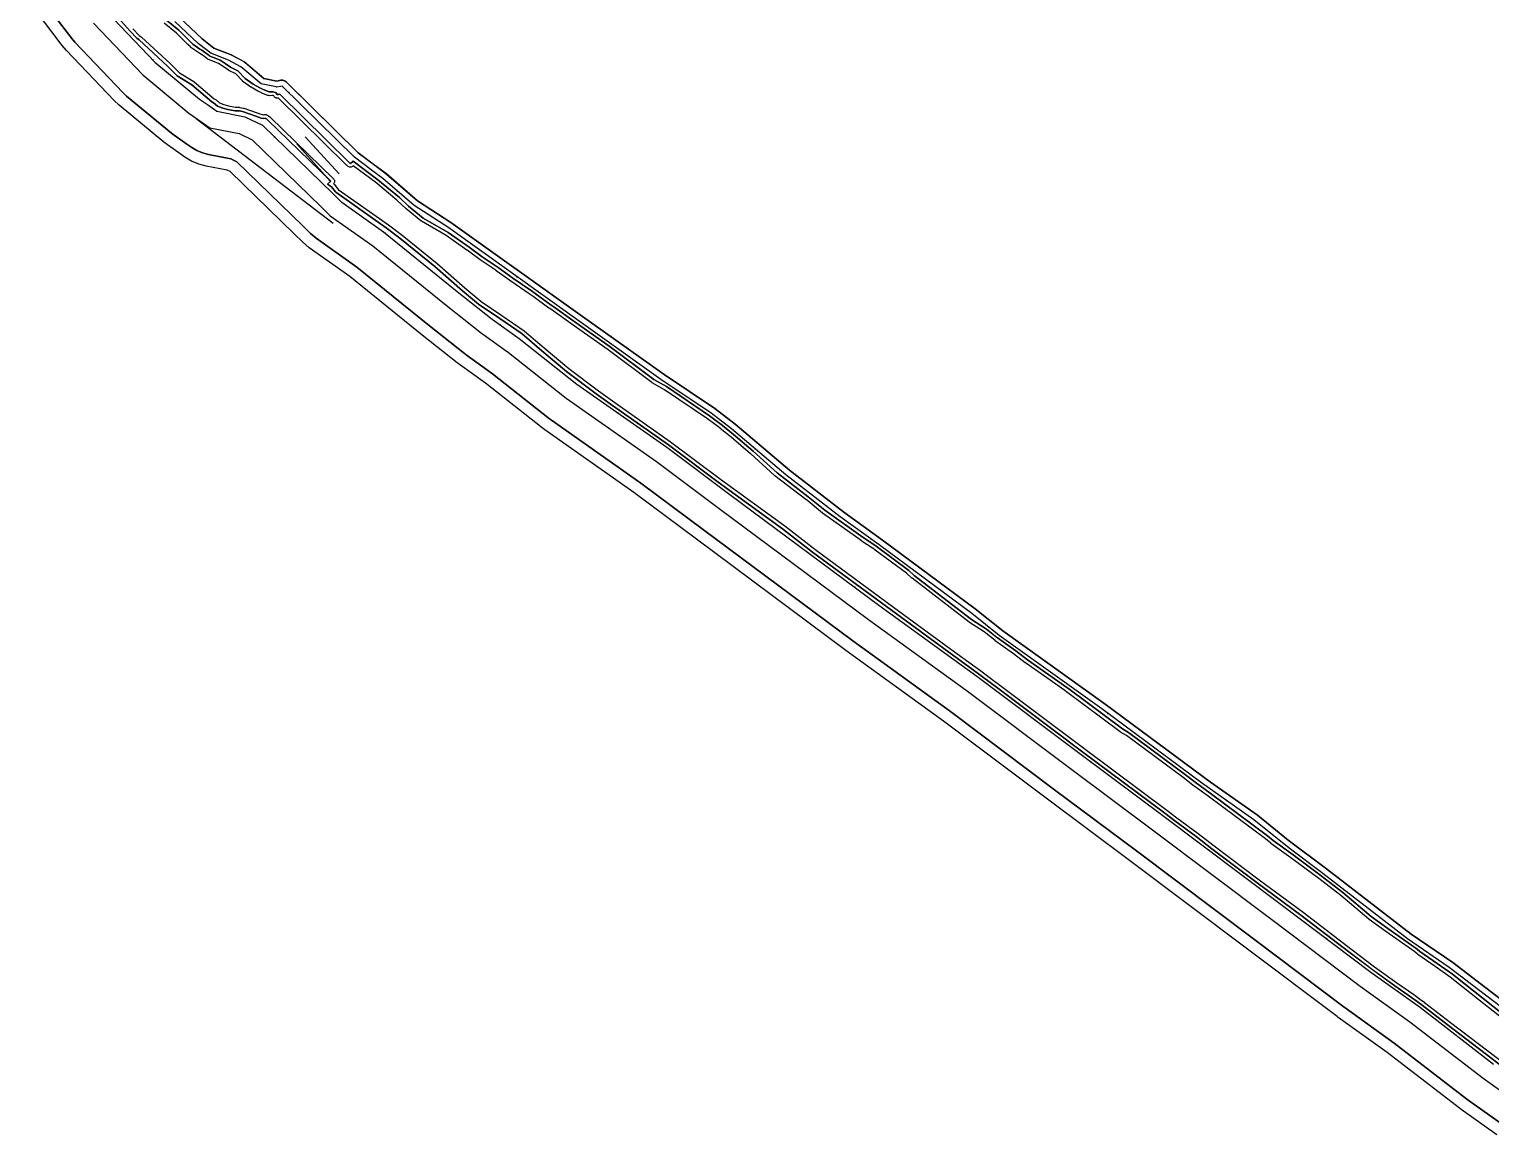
# Model space of a CAD drawing. Header units: inches. Extents: x 87989 to 118156, y 435697 to 451526.
# Drawn here: x 105399 to 106393, y 446695 to 447447 of the extents above; entities that cross this region are included whole.
import ezdxf

# ---------------------------------------------------------------- set-up
doc = ezdxf.new("R2010")
doc.units = ezdxf.units.IN
doc.header["$MEASUREMENT"] = 0
for name, color, linetype, true_color in [('As_waterkering_BWK', 7, 'Continuous', 0x7b8981), ('Beschermingszone_BWK', 7, 'Continuous', 0xcf890d), ('Grens_bebouwingsvrije_zone_BWK', 7, 'Continuous', 0x6789ae), ('Kernzone_BWK', 7, 'Continuous', 0xcb89af), ('Kunstwerken_BWK', 7, 'Continuous', 0xc78952), ('Referentiepunten_BWK', 7, 'Continuous', 0x178980)]:
    doc.layers.add(name, color=color, linetype=linetype, true_color=true_color)

msp = doc.modelspace()

# ---------------------------------------------------------------- linework, layer by layer
at = {"layer": 'As_waterkering_BWK'}
for points in [[(105451.8499, 447458.3209), (105484.3937, 447424.1895), (105514.8208, 447399.0541), (105520.2838, 447395.23)], [(105569.9815, 447407.6674), (105567.473, 447407.1239), (105566.9333, 447407.2386), (105556.8897, 447409.3728), (105542.999, 447421.0145), (105534.6646, 447425.3802), (105522.6261, 447430.1427), (105514.0271, 447436.8896), (105498.1521, 447451.8386)], [(106430.1487, 446758.6288), (106364.7965, 446808.6352), (106336.486, 446828.0821), (106278.8067, 446872.5322), (106255.8594, 446889.6502), (106231.9769, 446908.9175), (106196.2323, 446934.0728), (106128.3908, 446984.4512), (106058.673, 447034.3252), (106040.0198, 447049.1419), (105977.0488, 447095.9733), (105950.5905, 447115.0233), (105913.5487, 447143.5984), (105876.6494, 447174.9145), (105862.891, 447185.3656), (105828.6274, 447208.3844), (105771.4672, 447249.035), (105683.6253, 447311.8737), (105660.7388, 447326.6904), (105639.5721, 447344.9467), (105631.7539, 447350.7142), (105631.5023, 447350.8998), (105620.1502, 447359.4558), (105570.9962, 447407.8872), (105569.9815, 447407.6674)], [(105520.2838, 447395.23), (105526.7271, 447390.7197), (105545.6449, 447387.0155), (105557.6443, 447381.3823), (105605.8377, 447334.4956), (105611.2449, 447329.2142), (105611.5262, 447328.9393), (105639.969, 447308.6987), (105690.1076, 447268.2174), (105713.7879, 447249.4319), (105732.1765, 447236.2027), (105771.4672, 447205.2464), (105832.5861, 447162.2515), (105875.4486, 447130.2369), (105976.9166, 447054.8305), (106043.4594, 447006.6762), (106114.3679, 446953.3626), (106170.0628, 446911.8229), (106250.4963, 446851.3655), (106311.3506, 446805.4602), (106345.2173, 446781.2508), (106394.9591, 446742.8861)]]:
    msp.add_lwpolyline(points, dxfattribs=at)
at = {"layer": 'Beschermingszone_BWK'}
for points in [[(106397.0621, 446694.8182, 0), (106372.9849, 446711.8839, 0), (106371.7514, 446712.7962, 0), (106322.5567, 446750.7388, 0), (106289.2521, 446774.5465, 0), (106288.4662, 446775.1236, 0), (106227.6381, 446821.0092, 0), (106147.2874, 446881.4046, 0), (106091.5903, 446922.9458, 0), (106020.9005, 446976.0949, 0), (105954.4446, 447024.1881, 0), (105852.7457, 447099.7644, 0), (105810.2798, 447131.4827, 0), (105749.6034, 447174.1662, 0), (105747.95, 447175.3977, 0), (105709.3111, 447205.8405, 0), (105691.596, 447218.5852, 0), (105690.1714, 447219.6618, 0), (105666.3637, 447238.5492, 0), (105616.9959, 447278.4073, 0), (105589.4937, 447297.9786, 0), (105584.7866, 447301.9383, 0), (105579.3125, 447307.2851, 0), (105535.7197, 447349.6959, 0), (105533.7412, 447350.6247, 0), (105519.4252, 447353.4278, 0), (105514.3243, 447354.8007, 0), (105509.4631, 447356.8677, 0), (105504.9355, 447359.5889, 0), (105498.4923, 447364.0992, 0), (105493.0293, 447367.9233, 0), (105490.6193, 447369.7575, 0), (105460.1922, 447394.893, 0), (105456.8917, 447397.9667, 0), (105424.3479, 447432.098, 0), (105421.5309, 447435.4132, 0), (105399.0413, 447465.1789, 0)], [(105405.4242, 447470.0015, 0), (105427.9139, 447440.2359, 0), (105430.1378, 447437.6186, 0), (105462.6816, 447403.4873, 0), (105465.2873, 447401.0607, 0), (105495.7144, 447375.9252, 0), (105497.617, 447374.4771, 0), (105503.08, 447370.653, 0), (105506.3016, 447368.3979, 0), (105509.5232, 447366.1427, 0), (105513.0977, 447363.9944, 0), (105516.9355, 447362.3626, 0), (105520.9625, 447361.2787, 0), (105536.2472, 447358.2859, 0), (105540.3354, 447356.3667, 0), (105584.8968, 447313.0136, 0), (105590.3765, 447307.6613, 0), (105594.1321, 447304.4967, 0), (105621.8323, 447284.7844, 0), (105671.3624, 447244.7951, 0), (105695.1433, 447225.9292, 0), (105696.268, 447225.0792, 0), (105714.1248, 447212.2326, 0), (105752.901, 447181.6816, 0), (105754.2063, 447180.7094, 0), (105814.9758, 447137.9603, 0), (105857.5252, 447106.1796, 0), (105959.1756, 447030.6391, 0), (106025.6498, 446982.533, 0), (106096.3856, 446929.3494, 0), (106152.0822, 446887.8084, 0), (106232.4504, 446827.4, 0), (106293.284, 446781.5103, 0), (106293.9044, 446781.0546, 0), (106327.3274, 446757.1624, 0), (106376.6372, 446719.1309, 0), (106377.6111, 446718.4106, 0), (106401.6882, 446701.345, 0)], [(106401.7363, 446740.5332, 0), (106364.1855, 446769.1465, 0), (106346.4395, 446782.834, 0), (106346.3809, 446782.877, 0), (106342.9063, 446785.3613, 0), (106339.2031, 446788.1836, 0), (106327.7773, 446796.1758, 0), (106312.5352, 446807.0723, 0), (106297.2754, 446818.584, 0), (106263.8789, 446844.166, 0), (106234.0801, 446866.207, 0), (106203.4121, 446889.2578, 0), (106192.5996, 446897.6191, 0), (106178.0859, 446908.2949, 0), (106171.2617, 446913.4238, 0), (106115.5664, 446954.9629, 0), (106056.7832, 446999.1602, 0), (106055.6797, 447000, 0), (106055.1816, 447000.3652, 0), (106044.6465, 447008.2852, 0), (106024.4063, 447022.9316, 0), (105985.4043, 447051.5332, 0), (105931.8262, 447091.0234, 0), (105911.3867, 447106.7656, 0), (105867.582, 447138.6094, 0), (105833.7598, 447163.8711, 0), (105795.7715, 447190.5938, 0), (105784.7168, 447198.5762, 0), (105764.4102, 447213.791, 0), (105747.543, 447227.9453, 0), (105734.1797, 447239.4004, 0), (105719.0996, 447249.7734, 0), (105704.6797, 447259.5625, 0), (105693.7656, 447268.6914, 0), (105674.7813, 447285.2285, 0), (105651.1289, 447304.4961, 0), (105641.8418, 447311.4219, 0), (105607.4609, 447335.7051, 0), (105607.3027, 447335.8613, 0), (105604.5918, 447339.2969, 0), (105601.9922, 447341.1211, 0), (105604.168, 447343.0957, 0), (105561.1309, 447384.9668, 0), (105560.4902, 447385.4941, 0), (105559.7695, 447385.9082, 0), (105559.4531, 447386.0566, 0), (105558.3652, 447385.7695, 0), (105556.8438, 447386.0352, 0), (105554.9258, 447386.6953, 0), (105553.1387, 447387.3574, 0), (105544.0781, 447390.4668, 0), (105541.7617, 447390.9297, 0), (105538.9844, 447390.9961, 0), (105534.0898, 447391.9219, 0), (105530.6504, 447392.8477, 0), (105527.1445, 447394.2363, 0), (105524.4531, 447396.5176, 0), (105523.3047, 447397.1309, 0), (105509.6328, 447408.7988, 0), (105499.7598, 447414.8086, 0), (105493.0781, 447421.2891, 0), (105473.75, 447439.3008, 0), (105472.1777, 447440.3398, 0), (105467.6797, 447445.168, 0), (105457.625, 447456.3477, 0)], [(105469.5234, 447446.8574, 0), (105473.8027, 447442.2617, 0), (105475.127, 447441.3887, 0), (105475.4531, 447441.1309, 0), (105494.8008, 447423.1016, 0), (105501.2988, 447416.7969, 0), (105510.9316, 447410.9355, 0), (105511.2559, 447410.7012, 0), (105524.7188, 447399.209, 0), (105525.627, 447398.7246, 0), (105525.7031, 447398.6836, 0), (105526.0645, 447398.4297, 0), (105528.4473, 447396.4082, 0), (105531.4375, 447395.2246, 0), (105534.6484, 447394.3594, 0), (105539.248, 447393.4902, 0), (105541.8223, 447393.4277, 0), (105542.252, 447393.3809, 0), (105544.5684, 447392.918, 0), (105544.8887, 447392.8301, 0), (105553.9785, 447389.7109, 0), (105555.7676, 447389.0508, 0), (105557.4688, 447388.4629, 0), (105558.2559, 447388.3262, 0), (105558.8184, 447388.4746, 0), (105559.2461, 447388.5469, 0), (105559.6816, 447388.5469, 0), (105560.1094, 447388.4688, 0), (105560.5156, 447388.3184, 0), (105560.832, 447388.1719, 0), (105561.0156, 447388.0762, 0), (105561.7363, 447387.6602, 0), (105562.0781, 447387.4238, 0), (105562.7188, 447386.8965, 0), (105562.875, 447386.7578, 0), (105605.9121, 447344.8867, 0), (105606.1953, 447344.5605, 0), (105606.418, 447344.1895, 0), (105606.5723, 447343.7871, 0), (105606.6543, 447343.3633, 0), (105606.6621, 447342.9297, 0), (105606.5957, 447342.5039, 0), (105606.457, 447342.0938, 0), (105606.248, 447341.7148, 0), (105606.0039, 447341.3613, 0), (105606.3105, 447341.1133, 0), (105606.5547, 447340.8457, 0), (105609.1172, 447337.5957, 0), (105643.3105, 447313.4453, 0), (105652.623, 447306.5, 0), (105652.707, 447306.4336, 0), (105676.3613, 447287.166, 0), (105676.4238, 447287.1133, 0), (105695.3887, 447270.5938, 0), (105706.0879, 447261.6367, 0), (105706.2891, 447261.4824, 0), (105720.5098, 447251.8379, 0), (105735.5977, 447241.459, 0), (105735.8066, 447241.2988, 0), (105749.1602, 447229.8516, 0), (105765.9648, 447215.75, 0), (105786.1973, 447200.5898, 0), (105797.2227, 447192.6309, 0), (105835.1895, 447165.9219, 0), (105835.2637, 447165.8672, 0), (105869.0645, 447140.6211, 0), (105912.8555, 447108.7891, 0), (105912.9121, 447108.7461, 0), (105933.3301, 447093.0195, 0), (105986.8848, 447053.5488, 0), (106025.8789, 447024.9531, 0), (106046.1309, 447010.2969, 0), (106056.6719, 447002.373, 0), (106057.1738, 447002.0039, 0), (106058.291, 447001.1543, 0), (106117.0645, 446956.9648, 0), (106172.7598, 446915.4258, 0), (106179.5781, 446910.3008, 0), (106194.1035, 446899.6152, 0), (106204.9277, 446891.2461, 0), (106235.5742, 446868.2109, 0), (106265.3809, 446846.1641, 0), (106298.7871, 446820.5742, 0), (106314.0137, 446809.0879, 0), (106329.2207, 446798.2168, 0), (106340.6367, 446790.2324, 0), (106340.7188, 446790.1719, 0), (106344.3594, 446787.3965, 0), (106344.4219, 446787.3496, 0), (106347.8535, 446784.8984, 0), (106347.9473, 446784.8281, 0), (106365.707, 446771.1309, 0), (106403.1816, 446742.5742, 0)], [(106408.3613, 446768.0176, 0), (106385.0898, 446786.3809, 0), (106374.2422, 446795.0469, 0), (106365.4355, 446802.0137, 0), (106355.1152, 446809.3105, 0), (106343.377, 446817.4336, 0), (106343.2031, 446817.5664, 0), (106341.3281, 446819.123, 0), (106321.5625, 446833.0684, 0), (106310.2285, 446841.2168, 0), (106310.0742, 446841.3359, 0), (106290.9277, 446857.5098, 0), (106276.0879, 446868.9473, 0), (106257.1133, 446883.1016, 0), (106243.4961, 446892.9395, 0), (106243.3613, 446893.0449, 0), (106239.7012, 446896.0898, 0), (106210.5039, 446917.8711, 0), (106200.7344, 446925.125, 0), (106190.4629, 446932.418, 0), (106190.3574, 446932.498, 0), (106183.8828, 446937.6367, 0), (106183.8203, 446937.6855, 0), (106145.3281, 446966.2695, 0), (106141.2578, 446968.6016, 0), (106141.0039, 446968.7656, 0), (106104.5781, 446995.9531, 0), (106103.25, 446996.9043, 0), (106076.5078, 447015.6191, 0), (106076.4199, 447015.6836, 0), (106068.4473, 447021.7988, 0), (106068.3809, 447021.8477, 0), (106056.0293, 447030.6836, 0), (106055.8984, 447030.7832, 0), (106048.4941, 447036.6641, 0), (106038.4453, 447043.1504, 0), (106038.2754, 447043.2695, 0), (105999.4238, 447073.166, 0), (105999.2832, 447073.2832, 0), (105995.5898, 447076.5762, 0), (105974.3906, 447092.3418, 0), (105972.6914, 447093.5664, 0), (105972.6133, 447093.6211, 0), (105964.8984, 447098.7363, 0), (105964.8281, 447098.7852, 0), (105938.6387, 447117.4551, 0), (105938.5078, 447117.5547, 0), (105927.3652, 447126.6719, 0), (105927.2969, 447126.7266, 0), (105906.0723, 447142.8652, 0), (105905.9043, 447143.0059, 0), (105889.7266, 447157.709, 0), (105889.6621, 447157.7656, 0), (105876.3164, 447169.0723, 0), (105868.9629, 447175.1016, 0), (105868.8906, 447175.1582, 0), (105860.2734, 447181.7031, 0), (105831.0234, 447201.3535, 0), (105822.6953, 447206.0605, 0), (105822.4316, 447206.2324, 0), (105792.6797, 447228.4277, 0), (105768.8535, 447245.3711, 0), (105753.752, 447256.1758, 0), (105752.6699, 447256.8262, 0), (105752.4883, 447256.9473, 0), (105741.7402, 447264.7676, 0), (105739.0938, 447266.6602, 0), (105726.6172, 447275.1211, 0), (105726.5566, 447275.1641, 0), (105716.6309, 447282.3301, 0), (105716.5566, 447282.3828, 0), (105705.7539, 447289.5996, 0), (105705.6406, 447289.6777, 0), (105696.7715, 447296.3359, 0), (105696.6973, 447296.3906, 0), (105682.498, 447306.2383, 0), (105665.7871, 447315.9395, 0), (105665.4707, 447316.1582, 0), (105655.416, 447324.2949, 0), (105655.2793, 447324.4141, 0), (105649.1152, 447330.1836, 0), (105634.6719, 447342.1992, 0), (105619.4434, 447353.5605, 0), (105619.1973, 447353.334, 0), (105618.8535, 447353.0723, 0), (105618.4688, 447352.873, 0), (105618.0566, 447352.7422, 0), (105617.6289, 447352.6855, 0), (105617.1973, 447352.7031, 0), (105616.7754, 447352.793, 0), (105616.375, 447352.957, 0), (105616.0078, 447353.1855, 0), (105615.6367, 447353.4668, 0), (105615.5078, 447353.5703, 0), (105615.0078, 447354.002, 0), (105614.8867, 447354.1133, 0), (105568.5977, 447399.7207, 0), (105568.1914, 447399.6621, 0), (105567.8398, 447399.6367, 0), (105567.709, 447399.6367, 0), (105567.3047, 447399.6699, 0), (105566.9102, 447399.7676, 0), (105566.5371, 447399.9277, 0), (105566.1953, 447400.1465, 0), (105565.8926, 447400.416, 0), (105565.6387, 447400.7324, 0), (105565.3477, 447401.1621, 0), (105564.8477, 447401.3457, 0), (105564.5957, 447401.4375, 0), (105562.3887, 447401.3301, 0), (105562.0527, 447401.3359, 0), (105561.7188, 447401.3887, 0), (105561.3945, 447401.4844, 0), (105557.2109, 447403.0781, 0), (105556.9316, 447403.2051, 0), (105554.6816, 447404.3965, 0), (105554.6211, 447404.4297, 0), (105550.0566, 447407.0098, 0), (105549.8398, 447407.1484, 0), (105544.3496, 447411.0508, 0), (105544.1895, 447411.1719, 0), (105543.9824, 447411.3672, 0), (105539.4531, 447416.1465, 0), (105534.877, 447418.4648, 0), (105534.6289, 447418.6094, 0), (105530.9219, 447421.0586, 0), (105527.7461, 447423.1758, 0), (105522.6816, 447425.2813, 0), (105520.9707, 447425.959, 0), (105520.8027, 447426.0313, 0), (105520.5391, 447426.1602, 0), (105520.2266, 447426.3398, 0), (105519.9922, 447426.498, 0), (105519.8477, 447426.6016, 0), (105517.5527, 447428.4023, 0), (105516.8027, 447428.8867, 0), (105514.9805, 447430.0605, 0), (105513.6855, 447430.8965, 0), (105513.6055, 447430.9492, 0), (105508.9766, 447434.1914, 0), (105508.8027, 447434.3242, 0), (105508.6406, 447434.4707, 0), (105506.9766, 447436.1367, 0), (105499.2148, 447443.8984, 0), (105490.791, 447450.623, 0)], [(105492.3516, 447452.5762, 0), (105500.8848, 447445.7637, 0), (105508.7441, 447437.9043, 0), (105510.4102, 447436.2383, 0), (105515.0391, 447432.998, 0), (105516.3359, 447432.1621, 0), (105518.1563, 447430.9883, 0), (105519.0059, 447430.4414, 0), (105521.3906, 447428.5684, 0), (105521.627, 447428.4102, 0), (105521.8906, 447428.2832, 0), (105523.6211, 447427.5977, 0), (105528.9297, 447425.3906, 0), (105532.3027, 447423.1426, 0), (105536.0078, 447420.6953, 0), (105540.9688, 447418.1816, 0), (105545.7969, 447413.0879, 0), (105551.2871, 447409.1855, 0), (105555.8516, 447406.6055, 0), (105558.0996, 447405.4141, 0), (105562.2676, 447403.8281, 0), (105564.9805, 447403.959, 0), (105565.709, 447403.6934, 0), (105566.9648, 447403.2324, 0), (105567.707, 447402.1367, 0), (105567.8359, 447402.1367, 0), (105568.5313, 447402.2363, 0), (105569.4121, 447402.4277, 0), (105616.6406, 447355.8945, 0), (105617.1406, 447355.4629, 0), (105617.5137, 447355.1816, 0), (105619.2852, 447356.7969, 0), (105636.2188, 447344.1641, 0), (105650.7715, 447332.0586, 0), (105656.9883, 447326.2383, 0), (105667.043, 447318.1016, 0), (105683.8398, 447308.3496, 0), (105698.1973, 447298.3906, 0), (105707.1426, 447291.6777, 0), (105718.0195, 447284.4102, 0), (105728.0195, 447277.1895, 0), (105740.5234, 447268.7129, 0), (105743.2031, 447266.7949, 0), (105753.959, 447258.9688, 0), (105755.125, 447258.2676, 0), (105770.3066, 447247.4063, 0), (105794.1523, 447230.4473, 0), (105823.9258, 447208.2363, 0), (105832.3379, 447203.4824, 0), (105861.7266, 447183.7383, 0), (105870.4746, 447177.0938, 0), (105877.916, 447170.9941, 0), (105891.3438, 447159.6172, 0), (105907.5859, 447144.8555, 0), (105928.8809, 447128.6621, 0), (105940.0898, 447119.4902, 0), (105966.2793, 447100.8203, 0), (105974.0742, 447095.6504, 0), (105975.8672, 447094.3594, 0), (105997.1699, 447078.5176, 0), (106000.9473, 447075.1484, 0), (106039.8008, 447045.25, 0), (106049.9531, 447038.6973, 0), (106057.4297, 447032.7598, 0), (106057.5098, 447032.6992, 0), (106069.9023, 447023.832, 0), (106077.9414, 447017.668, 0), (106104.6934, 446998.9434, 0), (106106.0527, 446997.9707, 0), (106142.5, 446970.7695, 0), (106146.6992, 446968.3652, 0), (106185.375, 446939.6445, 0), (106191.9121, 446934.4551, 0), (106202.2031, 446927.1465, 0), (106211.9961, 446919.875, 0), (106241.248, 446898.0547, 0), (106244.9609, 446894.9668, 0), (106258.5918, 446885.1152, 0), (106277.5977, 446870.9395, 0), (106292.498, 446859.4551, 0), (106311.6875, 446843.2461, 0), (106323.0117, 446835.1055, 0), (106342.8496, 446821.1094, 0), (106344.8008, 446819.4902, 0), (106356.5488, 446811.3574, 0), (106366.9336, 446804.0156, 0), (106375.7969, 446797.0039, 0), (106386.6445, 446788.3398, 0), (106409.9102, 446769.9805, 0)]]:
    msp.add_polyline3d(points, dxfattribs=at)
at = {"layer": 'Grens_bebouwingsvrije_zone_BWK'}
for points in [[(106432.4923, 446761.8723), (106367.1458, 446811.8742), (106338.841, 446831.3172), (106281.2236, 446875.7196), (106255.233, 446895.1076), (106234.3903, 446912.1108), (106202.4122, 446934.4659), (106130.747, 446987.6837), (106061.0821, 447037.5199), (106042.4579, 447052.3136), (105979.4111, 447099.2014), (105952.9813, 447118.2308), (105916.0658, 447146.7085), (105879.1551, 447178.0343), (105865.2181, 447188.6211), (105830.9022, 447211.675), (105773.7899, 447252.2915), (105685.8771, 447315.181), (105663.1433, 447329.8988), (105642.0693, 447348.0751), (105633.8935, 447354.1065), (105622.7691, 447362.4908), (105575.1315, 447409.4195), (105573.6855, 447410.844), (105573.1962, 447411.2257), (105572.6536, 447411.5268), (105572.0708, 447411.74), (105571.4619, 447411.8601), (105570.8418, 447411.8841), (105570.2254, 447411.8115), (105569.3063, 447411.6137), (105569.1345, 447411.5767), (105567.4649, 447411.2149), (105558.6955, 447413.0784), (105545.2375, 447424.3575), (105536.333, 447429.0218), (105524.638, 447433.6484), (105516.6381, 447439.9252), (105500.9766, 447454.6731)], [(105442.6902, 447450.5379), (105476.2011, 447415.3923), (105507.5472, 447389.4977), (105513.4023, 447385.3992), (105521.9274, 447379.4316), (105541.8858, 447375.5237), (105550.7207, 447371.3761), (105597.4613, 447325.9028), (105603.8086, 447319.7031), (105632.7143, 447299.133), (105682.6094, 447258.8483), (105706.551, 447239.8555), (105724.9558, 447226.6147), (105764.2965, 447195.619), (105825.542, 447152.535), (105868.2793, 447120.614), (105969.8199, 447045.1535), (106036.3356, 446997.0189), (106107.1749, 446943.7572), (106162.8705, 446902.2171), (106243.2779, 446841.7793), (106304.2468, 446795.7875), (106338.0613, 446771.6154), (106387.8222, 446733.236), (106412.2317, 446715.9348)]]:
    msp.add_lwpolyline(points, dxfattribs=at)
at = {"layer": 'Kernzone_BWK'}
for points in [[(106401.6882, 446701.345), (106377.6111, 446718.4106), (106376.6372, 446719.1309), (106327.3274, 446757.1624), (106293.9044, 446781.0546), (106293.284, 446781.5103), (106232.4504, 446827.4), (106152.0822, 446887.8084), (106096.3856, 446929.3494), (106025.6498, 446982.533), (105959.1756, 447030.6391), (105857.5252, 447106.1796), (105814.9758, 447137.9603), (105754.2063, 447180.7094), (105752.901, 447181.6816), (105714.1248, 447212.2326), (105696.268, 447225.0792), (105695.1433, 447225.9292), (105671.3624, 447244.7951), (105621.8323, 447284.7844), (105594.1321, 447304.4967), (105590.3765, 447307.6613), (105584.8968, 447313.0136), (105540.3354, 447356.3667), (105536.2472, 447358.2859), (105520.9625, 447361.2787), (105516.9355, 447362.3626), (105513.0977, 447363.9944), (105509.5232, 447366.1427), (105506.3016, 447368.3979), (105503.08, 447370.653), (105497.617, 447374.4771), (105495.7144, 447375.9252), (105465.2873, 447401.0607), (105462.6816, 447403.4873), (105430.1378, 447437.6186), (105427.9139, 447440.2359), (105405.4242, 447470.0015)], [(105457.6248, 447456.3474), (105467.679, 447445.1687), (105472.1769, 447440.3401), (105473.7495, 447439.3017), (105493.0791, 447421.29), (105499.7598, 447414.8077), (105509.6326, 447408.7997), (105523.304, 447397.13), (105524.4527, 447396.5183), (105527.1442, 447394.2363), (105530.65, 447392.8473), (105534.0896, 447391.9212), (105538.9844, 447390.9952), (105541.7625, 447390.929), (105544.0776, 447390.466), (105553.1396, 447387.3572), (105554.9255, 447386.6957), (105556.8438, 447386.0342), (105558.3651, 447385.7697), (105559.4541, 447386.0562), (105559.7691, 447385.9084), (105560.4893, 447385.494), (105561.1309, 447384.9661), (105604.1687, 447343.0952), (105601.993, 447341.122), (105604.5918, 447339.2974), (105607.3027, 447335.8604), (105607.4617, 447335.7051), (105641.8413, 447311.4216), (105651.128, 447304.4954), (105674.782, 447285.2278), (105693.7659, 447268.6913), (105704.68, 447259.5632), (105719.0998, 447249.7736), (105734.18, 447239.4), (105747.5426, 447227.9454), (105764.4098, 447213.7901), (105784.7166, 447198.5766), (105795.7722, 447190.594), (105833.7598, 447163.8705), (105867.5813, 447138.6094), (105911.3861, 447106.766), (105931.8252, 447091.0232), (105985.4035, 447051.5341), (106024.4065, 447022.9326), (106044.6466, 447008.2856), (106055.1812, 447000.3651), (106055.679, 447000), (106056.7831, 446999.1606), (106115.5667, 446954.9634), (106171.2615, 446913.4239), (106178.086, 446908.2943), (106192.599, 446897.62), (106203.4116, 446889.2584), (106234.0796, 446866.2069), (106263.878, 446844.1665), (106297.2745, 446818.5833), (106312.5346, 446807.0724), (106327.7776, 446796.1756), (106339.203, 446788.183), (106342.906, 446785.3614), (106346.3804, 446782.8778), (106346.4387, 446782.8344), (106364.1854, 446769.1468), (106401.7356, 446740.534)]]:
    msp.add_lwpolyline(points, dxfattribs=at)
for points in [[(105500.9766, 447454.6731, 0), (105516.6381, 447439.9252, 0), (105524.638, 447433.6484, 0), (105536.3284, 447429.0116, 0), (105544.927, 447424.5182, 0), (105545.5684, 447424.0802, 0), (105558.6955, 447413.0784, 0), (105567.4649, 447411.2149, 0), (105569.1345, 447411.5767, 0), (105570.2254, 447411.8115, 0), (105570.8418, 447411.8841, 0), (105571.4619, 447411.8601, 0), (105572.0708, 447411.74, 0), (105572.6536, 447411.5268, 0), (105573.1962, 447411.2257, 0), (105573.6855, 447410.844, 0), (105622.7691, 447362.4908, 0), (105634.0109, 447354.0198, 0), (105642.0657, 447348.0706, 0), (105663.1433, 447329.8988, 0), (105685.8759, 447315.1792, 0), (105773.7899, 447252.2915, 0), (105830.9022, 447211.675, 0), (105865.2161, 447188.6184, 0), (105879.1533, 447178.032, 0), (105916.0658, 447146.7085, 0), (105952.9813, 447118.2308, 0), (105979.411, 447099.2012, 0), (106042.4573, 447052.3128, 0), (106061.0821, 447037.5199, 0), (106130.7468, 446987.6835, 0), (106202.4122, 446934.4659, 0), (106234.3903, 446912.1108, 0), (106255.233, 446895.1076, 0), (106281.2234, 446875.7194, 0), (106338.841, 446831.3172, 0), (106367.1443, 446811.8721, 0), (106432.4923, 446761.8723, 0)], [(106409.91, 446769.98, 0), (106386.6449, 446788.3393, 0), (106375.797, 446797.0044, 0), (106366.9334, 446804.0159, 0), (106356.5485, 446811.3581, 0), (106344.8, 446819.49, 0), (106342.85, 446821.11, 0), (106323.0125, 446835.1045, 0), (106311.688, 446843.246, 0), (106292.4984, 446859.4559, 0), (106277.5983, 446870.9385, 0), (106258.5925, 446885.1162, 0), (106244.9602, 446894.9666, 0), (106241.2483, 446898.0544, 0), (106211.9958, 446919.8758, 0), (106202.2039, 446927.1472, 0), (106191.9112, 446934.4557, 0), (106185.3744, 446939.6446, 0), (106146.6994, 446968.3643, 0), (106142.5001, 446970.7699, 0), (106106.0534, 446997.9716, 0), (106104.6938, 446998.9442, 0), (106077.9417, 447017.6674, 0), (106069.9031, 447023.8324, 0), (106057.5093, 447032.6986, 0), (106057.429, 447032.7592, 0), (106049.9526, 447038.6979, 0), (106039.8, 447045.25, 0), (106000.9478, 447075.1482, 0), (105997.1699, 447078.5169, 0), (105975.8677, 447094.3592, 0), (105974.0742, 447095.6505, 0), (105966.28, 447100.82, 0), (105940.09, 447119.49, 0), (105928.88, 447128.662, 0), (105907.586, 447144.855, 0), (105891.3439, 447159.6166, 0), (105877.9163, 447170.9937, 0), (105870.4754, 447177.0928, 0), (105861.7275, 447183.7378, 0), (105832.3384, 447203.4819, 0), (105823.9263, 447208.2365, 0), (105794.1525, 447230.4477, 0), (105770.3058, 447247.4068, 0), (105755.1248, 447258.2667, 0), (105753.9587, 447258.9678, 0), (105743.2038, 447266.7945, 0), (105740.5225, 447268.7126, 0), (105728.02, 447277.19, 0), (105718.02, 447284.41, 0), (105707.142, 447291.678, 0), (105698.1977, 447298.3908, 0), (105683.84, 447308.35, 0), (105667.0429, 447318.1023, 0), (105656.9888, 447326.2383, 0), (105650.771, 447332.0591, 0), (105636.2189, 447344.1638, 0), (105619.2856, 447356.7977, 0), (105617.5129, 447355.1825, 0), (105617.1408, 447355.4629, 0), (105616.6409, 447355.8942, 0), (105569.4128, 447402.4281, 0), (105568.5318, 447402.2373, 0), (105567.835, 447402.137, 0), (105567.7072, 447402.1367, 0), (105566.9641, 447403.2322, 0), (105565.7083, 447403.6926, 0), (105564.9797, 447403.9598, 0), (105562.2677, 447403.8275, 0), (105558.1005, 447405.415, 0), (105555.8516, 447406.6056, 0), (105551.2875, 447409.1853, 0), (105545.7974, 447413.0879, 0), (105540.9687, 447418.1812, 0), (105536.0078, 447420.6947, 0), (105532.3036, 447423.1421, 0), (105528.9302, 447425.3911, 0), (105523.6218, 447427.598, 0), (105521.8903, 447428.2829, 0), (105521.6261, 447428.4106, 0), (105521.3915, 447428.5692, 0), (105519.0054, 447430.4413, 0), (105518.1571, 447430.9882, 0), (105516.335, 447432.1627, 0), (105515.0395, 447432.9979, 0), (105510.4093, 447436.239, 0), (105508.7447, 447437.9036, 0), (105500.8843, 447445.764, 0), (105492.3514, 447452.5771, 0)]]:
    msp.add_polyline3d(points, dxfattribs=at)
at = {"layer": 'Kunstwerken_BWK'}
for p, q in [((105605.674, 447314.4283), (105512.6169, 447385.5479)), ((105609.9199, 447348.2779), (105586.6851, 447373.3998)), ((105603.7869, 447343.0884), (105581.0239, 447368.5641))]:
    msp.add_line(p, q, dxfattribs=at)
at = {"layer": 'Referentiepunten_BWK'}
for p in [(105483.0559, 447425.5926), (105575.4928, 447403.4567), (105565.9074, 447373.3432), (105649.4649, 447336.4142), (105641.0809, 447307.801), (105730.6742, 447278.2168), (105719.2767, 447245.4832), (105812.0865, 447220.1478), (105799.3479, 447185.6333), (105892.7727, 447161.2308), (105880.1541, 447126.74), (105971.6641, 447099.8503), (105960.4171, 447067.0922), (106051.6779, 447039.8816), (106041.2756, 447008.2565), (106132.683, 446981.2638), (106121.2531, 446948.2273), (106213.3623, 446922.0176), (106201.3256, 446888.3244), (106292.9539, 446861.6298), (106281.2225, 446828.1872), (106373.29, 446802.1362), (106361.554, 446768.6507)]:
    msp.add_point(p, dxfattribs=at)

doc.saveas('drawing.dxf')
